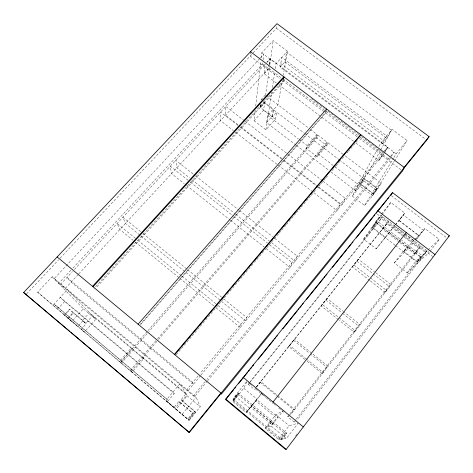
<?xml version="1.0" encoding="UTF-8"?>
<svg xmlns="http://www.w3.org/2000/svg" width="473" height="473" viewBox="0 0 473 473"><rect width="100%" height="100%" fill="white"/><g stroke="black" fill="none" stroke-linecap="round" stroke-linejoin="round"><path stroke-width="0.35" stroke-dasharray="2.37 1.77" d="M250.524 51.74L250.158 56.086L280.176 78.707M284.09 79.334L283.883 81.504L95.924 287.945M260.286 105.183L260.032 107.223L272.519 116.76L276.652 112.16L275.398 119.226L265.921 129.791L254.078 120.71L255.237 110.487M255.727 106.106L260.765 61.561M261.173 57.913L261.752 52.799L273.193 40.572L287.478 51.238L283.232 75.118M72.919 268.09L262.598 64.097L262.763 62.702M263.094 59.905L263.763 54.306L260.233 58.078M276.486 83.035L264.123 73.699L265.329 64.115M260.877 104.149L260.446 107.542L264.596 102.984L263.597 110.221L254.078 120.71M78.737 273.95L268.581 68.609L269.054 65.15M269.149 64.458L269.9 58.918L266.884 62.164M260.032 107.223L264.182 102.659L264.555 99.915M264.123 73.699L268.936 68.496L269.125 67.107M269.504 64.34L270.26 58.8L387.901 147.156L384.626 152.909M265.637 95.428L269.468 67.633M269.87 64.706L273.193 40.572M253.179 52.87L276.333 28.244L276.61 26.281M266.559 122.59L267.647 115.412L273.311 109.145L272.099 116.435L266.559 122.59L295.879 145.034M265.921 129.791L271.733 91.951M272.401 87.582L274.86 71.577M275.31 68.662L276.09 63.571L287.478 51.238M280.193 67.095L281.802 57.381L386.618 135.881L382.302 143.804L280.193 67.095L284.941 61.928L286.668 52.113L391.295 130.276L386.873 138.317L382.302 143.804M272.519 116.76L273.743 109.47L277.964 104.787L282.204 80.907M283.315 79.523L283.067 80.889L94.062 288.317M326.435 109.665L325.696 113.017L139.896 325.459M343.15 154.304L327.901 142.722L326.855 145.601L317.235 156.794L306.38 148.498L307.231 145.637L316.981 134.427L309.336 128.621M306.38 148.498L316.041 137.377L316.981 134.427M158.479 339.525L325.944 144.904L326.979 142.024L317.85 135.089L316.898 138.027L148.977 331.484M325.986 110.889L325.377 112.775L140.043 324.62M232.917 400.158L233.301 399.005L238.161 392.968L286.892 433.321L282.115 439.529L280.524 439.701L232.917 400.158L237.653 394.263L238.161 392.968M317.235 156.794L318.193 154.009L327.901 142.722M233.012 401.642L233.396 400.56L238.138 394.659L238.652 393.376L233.798 399.419L234.992 396.013L247.089 380.984L243.778 388.25L233.012 401.642L246.197 412.598L252.476 404.823L251.618 405.834M255.94 387.736L254.563 389.468L248.39 384.383L248.94 383.284M380.357 150.591L367.935 173.136L363.849 178.067L360.615 183.985L373.215 193.599L377.2 188.721L373.747 194.279L364.606 205.477L352.267 196.011L377.649 148.918M379.044 146.34L381.126 142.468L392.076 129.342L407.087 140.552L394.719 160.489M331.07 171.965L355.702 190.814L358.83 185.038L362.939 180.071L375.84 189.898L372.34 195.568L359.728 185.942L362.939 180.071M352.267 196.011L361.449 184.89L364.618 179.143L360.615 183.985M380.712 149.947L392.076 129.342M355.962 143.059L378.92 160.4L383.183 152.856L361.378 136.437M200.924 375.16L383.905 153.672M385.359 151.118L387.541 147.286L200.061 373.546M378.92 160.4L384.259 153.548M207.617 380.789L389.48 159.697L390.988 157.178M391.366 156.551L394.009 152.146L206.949 379.334M364.606 205.477L393.512 158.207M393.897 157.58L396.208 153.796L407.087 140.552M373.215 193.599L376.739 187.882L380.806 182.909L394.334 161.11M372.34 195.568L377.655 189.058L381.268 183.258L343.735 154.754M256.502 386.884L260.67 381.545L294.685 409.494L293.81 409.908L290.475 414.218M394.931 225.408L376.201 248.857L363.625 239.119L380.552 215.15L404.238 233.301M395.079 245.233L371.879 227.365L379.547 217.213L402.375 234.726M363.625 239.119L372.895 227.584L376.378 222.694L372.334 227.72L381.67 215.245M382.083 214.665L390.781 202.438L404.805 213.122L395.517 224.829M304.819 359.504L288.749 346.496L289.547 345.385L306.664 359.232M250.241 382.083L378.619 222.204L382.574 216.705L250.14 381.587M288.749 346.496L294.472 339.212L328.079 366.321L326.855 367.214L322.036 373.434L307.113 361.36M338.449 319.701L321.137 305.936L322.273 304.393L355.536 330.828L354.029 332.087L339.029 320.162M321.137 305.936L327.02 298.451L343.049 311.157M369.762 280.454L352.35 266.843L353.804 264.91L370.525 277.976M352.35 266.843L358.374 259.186L374.492 271.744M399.389 242.164L382.45 229.139L384.194 226.845L401.015 239.77M256.401 387.162L388.605 221.323L256.401 386.89M295.666 435.893L297.009 434.143M278.55 439.476L280.051 439.311L284.716 433.25L286.407 432.919L281.63 439.127L286.342 438.595L298.221 423.116L289.145 425.73L278.55 439.476L265.182 428.372L275.83 414.726L283.197 410.735L271.254 426.084L267.582 427.468L272.383 421.307L271.041 421.922L266.352 427.929L265.182 428.372M430.075 251.299L439.234 239.362L425.008 228.518L414.525 239.515M289.098 415.069L287.744 416.825L294.017 421.993L295.814 419.657M296.264 419.078L422.082 255.591L427.154 250.867L296.973 420.172M280.524 439.701L285.189 433.64L286.892 433.321M395.659 245.682L417.115 262.208L421.082 257.052L425.789 252.683L402.961 235.176M414.029 240.036L403.658 251.849L407.649 246.729L403.457 251.122L394.299 262.864L407.034 272.726L416.151 260.895L420.633 256.709L416.666 261.871L421.277 257.596L425.328 252.334L427.468 250.335M289.553 414.49L416.11 251.003L421.029 246.173L290.469 414.939M354.029 332.087L358.67 326.092L360.225 324.774L343.623 311.612M370.347 280.909L384.856 292.255L389.326 286.472L391.183 284.746L375.065 272.194M399.975 242.614L414.579 253.847L418.889 248.272L403.15 236.193M416.672 239.232L425.008 228.518M256.762 399.661L250.702 407.218L271.514 424.47L276.516 418.049L278.1 417.287L256.762 399.661L255.739 400.873L276.516 418.049M415.247 239.888L418.623 235.542L423.572 230.363L403.38 214.961L399.029 220.448L419.255 235.909L415.371 239.959M246.197 412.598L261.882 393.175L247.639 410.913M376.201 248.857L385.43 237.233L372.895 227.584M385.176 237.612L393.14 227.643M382.45 229.139L386.819 223.67L402.564 235.749M381.439 214.044L390.781 202.438M379.547 217.213L375.426 222.345L398.579 240.148M248.39 384.383L249.779 382.657M395.381 224.852L404.805 213.122M189.094 420.414L200.239 406.762L196.141 397.219L52.113 276.74L37.627 292.225L189.094 420.414L188.402 419.776L193.315 413.763L192.718 412.941L178.954 401.376L173.893 407.49L165.988 400.395L179.941 383.668L187.16 395.8L200.239 406.762M192.718 412.941L187.675 419.102L165.988 400.395M194.882 411.309L195.426 412.166L188.887 420.178L188.171 419.521L194.882 411.309L181.124 399.756L186.149 393.684L143 357.553L143.78 358.481L131.991 372.198L120.373 362.383L147.481 331.183M375.84 189.898L381.268 183.258M182.265 414.112L196.141 397.219M205.075 381.61L193.824 395.28L194.492 396.746L207.15 381.362M200.457 375.733L187.74 391.094L186.87 389.462L198.175 375.822M178.954 401.376L179.888 402.476L174.957 408.441L175.968 409.346L187.16 395.8M195.426 412.166L182.004 400.891L186.906 394.967L186.149 393.684M355.702 190.814L359.728 185.942M384.466 151.301L387.901 147.156M56.955 306.599L168.441 400.554L174.259 393.56L172.988 391.999L60.242 297.34L64.641 301.514L174.259 393.56M176.24 354.715L226.792 294.998M227.265 294.437L253.971 262.887M254.45 262.326L256.354 260.073M256.833 259.506L266.37 248.242M266.849 247.675L268.753 245.422M269.232 244.86L271.135 242.608M271.614 242.046L278.768 233.591M279.247 233.029L281.151 230.777M281.63 230.215L285.923 225.142M286.396 224.58L291.167 218.946M291.646 218.384L295.932 213.311M296.411 212.749L298.321 210.497M298.794 209.935L300.704 207.682M301.183 207.115L305.948 201.486M306.427 200.919L308.331 198.666M308.81 198.104L310.72 195.852M311.193 195.284L315.485 190.217M317.395 187.964L318.347 186.835M318.826 186.273L320.729 184.021M321.208 183.459L325.501 178.386M325.98 177.824L327.884 175.572M332.176 170.499L335.517 166.555M335.99 165.993L337.899 163.741M338.378 163.179L340.282 160.921M342.192 158.668L345.054 155.292M346.957 153.033L347.915 151.91M348.388 151.348L350.298 149.096M350.777 148.528L355.542 142.893M356.021 142.332L357.452 140.641M130.134 370.607L157.083 339.307M157.568 338.751L326.979 142.024M131.051 371.406L158 340.087M37.627 292.225L53 305.18L67.426 289.553L95.83 319.281L84.318 332.105L81.131 329.368L86.204 323.727L82.994 320.718L69.43 309.318L64.198 315.042L119.415 361.573L131.382 347.815L89.444 312.694L82.544 320.339L85.761 323.349L92.489 315.875L186.906 394.967M147.96 330.627L317.85 135.089M120.444 362.466L132.274 348.843L131.382 347.815M147.044 333.719L121.395 363.264L119.415 361.573M82.994 320.718L77.785 326.488L53 305.18M52.113 276.74L83.331 308.81L71.778 321.534L68.301 318.554L73.398 312.955L69.43 309.318M67.858 318.175L72.954 312.582L86.204 323.727M260.972 99.744L265.211 95.103M64.653 315.42L69.88 309.697M261.398 100.069L262.338 99.04M64.641 301.514L58.622 308.059L54.04 304.056L168.441 400.554M78.234 274.488L65.215 288.577L60.851 284.054L72.41 271.603M259.73 58.617L54.294 278.567L58.835 283.238L70.909 270.254M74.421 269.439L264.874 64.328M266.807 62.519L270.26 58.8M26.547 293.893L58.611 259.795M60.124 258.187L252.677 53.408M394.299 262.864L414.916 241.484M414.579 253.847L416.672 251.796L401.595 240.213M428 249.839L439.234 239.362M417.115 262.208L421.739 257.951L399.159 240.591M384.856 292.255L386.672 290.588L371.098 278.426M407.034 272.726L429.2 252.434L404.817 233.751M322.036 373.434L323.213 372.612L307.237 359.693M287.744 416.825L288.997 416.293M271.514 424.47L272.968 423.879L251.595 406.171M294.017 421.993L295.389 421.561M276.333 28.244L425.546 139.198M284.941 61.928L386.873 138.317M280.779 63.548L383.875 140.913M261.752 52.799L276.09 63.571M381.126 142.468L396.208 153.796M311.293 98.721L313.646 100.501M314.238 100.944L316.005 102.274M316.597 102.718L324.253 108.488M327.789 111.149L359.019 134.663M268.936 68.496L282.452 78.678M283.043 79.121L325.353 110.995M325.938 111.439L359.439 136.673M360.024 137.117L383.532 154.825M262.598 64.097L268.581 68.609M383.177 154.949L389.48 159.697M282.529 80.481L357.275 136.821M359.356 138.388L400.826 169.647M278.839 84.815L321.226 116.825M321.817 117.269L353.603 141.279M266.222 95.871L308.745 128.171M316.041 137.377L326.855 145.601M391.289 195.674L446.329 237.541M263.319 101.535L273.743 109.47M363.849 178.067L376.739 187.882M264.182 102.659L304.163 133.102M304.748 133.552L338.851 159.513M339.437 159.963L377.655 189.058M263.597 110.221L275.398 119.226M361.449 184.89L373.747 194.279M267.647 115.412L298.504 138.973M299.084 139.417L307.231 145.637M318.193 154.009L334.446 166.419M335.026 166.863L358.83 185.038M398.934 220.489L418.623 235.542M296.47 145.483L328.723 170.168M394.677 225.858L404.539 233.414M405.119 233.857L414.401 240.97M377.312 214.145L404.711 235.152M404.829 235.247L432.689 256.603M378.619 222.204L384.496 226.721M416.11 251.003L422.082 255.591M244.517 120.852L225.769 106.449L225.55 115.152L238.416 125.067M245.103 121.301L322.432 180.733M323.018 181.183L345.278 198.293L341.914 204.809L318.524 186.788M375.923 222.34L421.082 257.052M403.457 251.122L416.151 260.895M240.757 126.87L281.689 158.402M284.025 160.205L316.189 184.984M238.102 125.528L220.584 112.03L220.501 120.621L233.319 130.524M240.444 127.332L282.493 159.732M283.073 160.181L317.531 186.734M318.116 187.184L340.312 204.289L337.072 210.662L313.173 192.204M235.655 132.322L277.621 164.74M278.201 165.189L312.588 191.754M356.879 261.173L372.523 273.37M373.102 273.826L389.326 286.472M193.12 174.005L175.755 160.312L176.843 167.832L189.543 177.866M195.432 175.832L238.847 210.071M239.427 210.526L272.424 236.547M274.736 238.374L297.316 256.177L295.152 261.309L271.49 242.614M191.849 179.693L235.134 213.891M235.714 214.346L269.184 240.792M188.171 180.355L170.28 166.206L171.522 173.597L184.239 183.672M190.477 182.182L233.189 215.96M233.768 216.415L267.245 242.891M269.551 244.712L292.06 262.515L290.038 267.493L266.334 248.715M186.551 185.505L229.913 219.856M230.487 220.317L264.023 246.882M325.832 300.053L341.961 312.842M342.541 313.303L358.67 326.092M293.627 340.394L309.667 353.337M310.241 353.804L326.855 367.214M140.652 231.604L122.909 217.219L125.457 223.416L140.351 235.501M142.941 233.461L187.024 269.178M187.598 269.645L223.09 298.404M223.664 298.871L246.563 317.424L245.747 321.001L221.116 301.023M140.924 235.962L220.548 300.556M135.473 238.374L117.121 223.457L119.835 229.5L132.966 240.183M137.767 240.237L181.354 275.664M181.928 276.126L217.485 305.026M218.059 305.493L240.999 324.141L240.337 327.541L215.783 307.562M135.254 242.046L179.232 277.822M179.799 278.29L215.209 307.095M260.185 382.273L276.711 395.86M277.284 396.327L293.81 409.908M248.029 382.379L249.726 383.78M250.294 384.247L251.453 385.199M261.043 393.104L263.307 394.973M263.94 395.493L265.075 396.427M255.68 389.078L265.785 397.409M266.346 397.87L268.593 399.72M269.155 400.182L271.401 402.032M271.963 402.493L273.648 403.883M274.21 404.344L275.333 405.272M278.703 408.045L284.314 412.675M243.778 388.25L256.916 399.1M275.83 414.726L289.145 425.73M237.653 394.263L285.189 433.64M234.992 396.013L249.845 408.335M271.254 426.084L286.342 438.595M233.301 399.005L282.115 439.529M58.835 283.238L194.492 396.746M132.274 348.843L143.78 358.481M83.331 308.81L95.83 319.281M179.888 402.476L193.315 413.763M131.08 371.406L188.171 419.521M181.124 399.756L182.004 400.891M192.771 382.344L66.983 277.45L71.163 282.144L193.469 384.171L192.771 382.344"/><path stroke-width="0.71" d="M225.745 399.052L225.651 399.59L285.42 449.303L286.218 449.338L449.35 235.773L392.519 192.594L225.745 399.052L286.218 449.338M283.439 78.843L283.806 76.792L92.531 286.354M242.939 378.187L243.228 377.407L303.341 426.918M250.524 51.74L404.309 167.501L402.529 170.93L221.376 394.151L221.057 393.175L57.162 256.957M376.147 213.252L377.826 210.787L434.994 254.569M188.969 432.287L220.861 393.01L220.814 393.684L189.33 432.464L188.969 432.287L23.65 292.521L276.977 23.662L429.1 136.614L426.729 140.079L403.836 168.276M390.704 195.231L392.519 192.594M273.092 402.003L406.242 232.545M226.555 398.467L233.839 389.45M234.75 388.327L235.66 387.198M238.386 383.816L247.58 372.44M248.508 371.287L249.437 370.14M250.365 368.987L251.754 367.267M252.683 366.114L253.611 364.967M258.252 359.22L273.571 340.258M274.5 339.106L275.428 337.959M276.356 336.806L277.284 335.659M282.854 328.765L297.245 310.944M298.173 309.797L299.102 308.65M300.03 307.497L301.419 305.777M302.348 304.624L303.276 303.477M306.528 299.456L323.236 278.763M324.165 277.616L325.093 276.469M326.021 275.316L326.949 274.169M332.519 267.275L346.904 249.454M347.832 248.307L351.084 244.287M352.013 243.134L352.941 241.987M356.187 237.96L372.895 217.273M373.824 216.126L374.752 214.979M377.968 210.999L386.612 200.298M387.517 199.168L388.883 197.483M404.125 167.359L429.1 136.614M221.057 393.175L404.309 167.501M174.389 354.389L360.633 134.622M174.756 354.691L360.976 134.882M138.092 324.218L326.583 108.991M93.057 286.792L284.297 77.164M448.374 236.66L449.35 235.773M23.65 292.521L69.963 331.555M71.092 332.507L189.33 432.464"/></g></svg>
